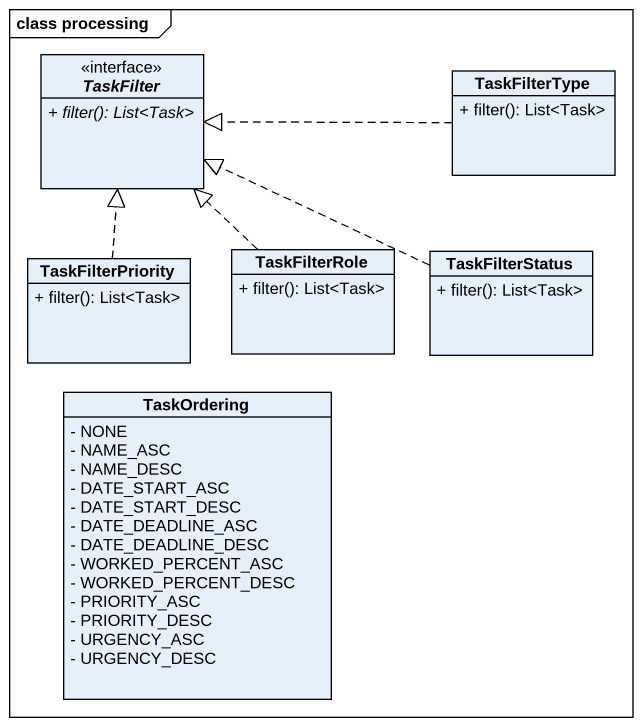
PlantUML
@startuml
mainframe class processing
hide circle
hide empty members
skinparam classAttributeIconSize 0
interface TaskFilter {
  {abstract} + filter(): List<Task>
}
class TaskFilterType {
  + filter(): List<Task>
}
class TaskFilterPriority {
  + filter(): List<Task>
}
class TaskFilterRole {
  + filter(): List<Task>
}
class TaskFilterStatus {
  + filter(): List<Task>
}
class TaskOrdering {
  - NONE
  - NAME_ASC
  - NAME_DESC
  - DATE_START_ASC
  - DATE_START_DESC
  - DATE_DEADLINE_ASC
  - DATE_DEADLINE_DESC
  - WORKED_PERCENT_ASC
  - WORKED_PERCENT_DESC
  - PRIORITY_ASC
  - PRIORITY_DESC
  - URGENCY_ASC
  - URGENCY_DESC
}
TaskFilterType .left.|> TaskFilter
TaskFilterPriority .up.|> TaskFilter
TaskFilterRole .up.|> TaskFilter
TaskFilterStatus .left.|> TaskFilter
@enduml
